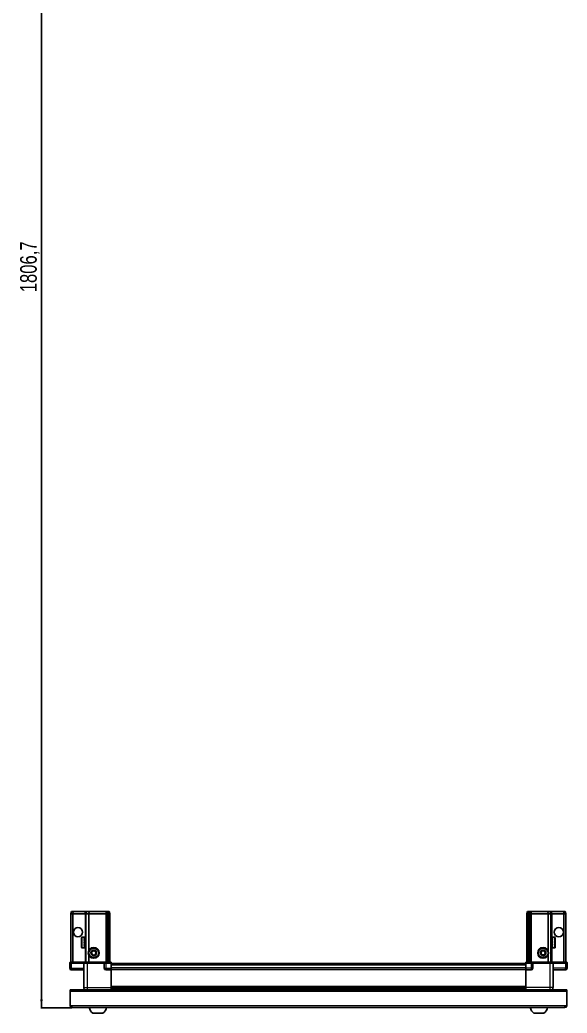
# Model space of a CAD drawing. Header units: millimetres. Extents: x 899 to 4301, y -616 to 1780.
# Drawn here: x 963 to 1623, y -616 to 582 of the extents above; entities that cross this region are included whole.
import ezdxf

# ---------------------------------------------------------------- set-up
doc = ezdxf.new("R2010")
doc.units = ezdxf.units.MM
doc.layers.add('FORMAT', color=7, linetype='Continuous')
doc.styles.add('SLDTEXTSTYLE0', font='TXT', dxfattribs={"width": 0.75})
doc.dimstyles.new('SLDDIMSTYLE0', dxfattribs={"dimtxt": 20, "dimasz": 10, "dimexe": 0, "dimexo": 0.0625, "dimgap": 5, "dimtad": 2, "dimdec": 1, "dimrnd": 1e-09, "dimzin": 12, "dimdsep": 46, "dimtxsty": 'SLDTEXTSTYLE0', "dimsah": 1, "dimcen": 0.09, "dimadec": 0, "dimazin": 3, "dimtfac": 1, "dimtofl": 0, "dimtmove": 0, "dimatfit": 3, "dimfxl": 0, "dimfrac": 2, "dimtolj": 1, "dimtzin": 12, "dimarcsym": 0})

# ---------------------------------------------------------------- blocks, each defined once
blk = doc.blocks.new('_D_8')
at = {"layer": 'FORMAT'}
for p, q in [((1108.5, 1197.1), (988.5, 1197.1)), ((989.5, 1197.1), (989.5, -609.6)), ((1026.1, -609.6), (988.5, -609.6))]:
    blk.add_line(p, q, dxfattribs=at)
for points in [[(989.5, 1197.1), (987.9, 1187.1), (991, 1187.1)], [(989.5, -609.6), (991, -599.6), (987.9, -599.6)]]:
    blk.add_solid(points, dxfattribs=at)
at = {"layer": 'FORMAT', "insert": (963.7, 253.2), "char_height": 20, "attachment_point": 1, "rotation": 90, "style": 'SLDTEXTSTYLE0'}
blk.add_mtext('1806,7', dxfattribs=at)

msp = doc.modelspace()

# ---------------------------------------------------------------- linework, layer by layer
at = {"color": 7, "linetype": 'Continuous', "lineweight": 25}
for p, q in [((1024.97, -496.55), (1025.77, -493.55)), ((1027.47, -496.55), (1024.97, -496.55)), ((1024.97, -496.55), (1024.97, -554.85)), ((1025.77, -493.55), (1027.63, -493.55)), ((1027.47, -496.55), (1027.63, -493.55)), ((1041.97, -496.55), (1027.47, -496.55)), ((1027.47, -496.55), (1027.47, -554.85)), ((1027.63, -493.55), (1041.97, -493.55)), ((1041.97, -493.55), (1043.77, -493.55)), ((1042.97, -496.55), (1041.97, -496.55)), ((1042.97, -496.55), (1043.77, -493.55)), ((1046.47, -496.55), (1042.97, -496.55)), ((1042.97, -496.55), (1042.97, -554.85)), ((1043.77, -493.55), (1046.8, -493.55)), ((1046.8, -493.55), (1046.47, -496.55)), ((1066.97, -496.55), (1046.47, -496.55)), ((1046.47, -496.55), (1046.47, -541.05)), ((1046.8, -493.55), (1066.97, -493.55)), ((1066.97, -493.55), (1068.77, -493.55)), ((1067.97, -496.55), (1066.97, -496.55)), ((1068.77, -493.55), (1067.97, -496.55)), ((1067.97, -496.55), (1067.97, -554.85)), ((1068.97, -496.55), (1067.97, -496.55)), ((1068.77, -493.55), (1069.51, -493.55)), ((1069.51, -493.55), (1068.97, -496.55)), ((1068.97, -496.55), (1068.97, -554.85)), ((1070.47, -496.55), (1068.97, -496.55)), ((1069.51, -493.55), (1070.02, -493.55)), ((1070.02, -493.55), (1071.17, -493.55)), ((1070.02, -493.55), (1070.47, -496.55)), ((1070.47, -496.55), (1070.47, -554.85)), ((1071.97, -496.55), (1070.47, -496.55)), ((1071.17, -493.55), (1071.97, -496.55)), ((1071.97, -496.55), (1071.97, -554.85)), ((1575.77, -493.55), (1574.97, -496.55)), ((1574.97, -496.55), (1576.47, -496.55)), ((1574.97, -496.55), (1574.97, -554.85)), ((1576.93, -493.55), (1575.77, -493.55)), ((1576.93, -493.55), (1576.47, -496.55)), ((1576.47, -496.55), (1577.97, -496.55)), ((1576.47, -496.55), (1576.47, -554.85)), ((1577.43, -493.55), (1576.93, -493.55)), ((1577.43, -493.55), (1577.97, -496.55)), ((1578.17, -493.55), (1577.43, -493.55)), ((1577.97, -496.55), (1578.97, -496.55)), ((1577.97, -496.55), (1577.97, -554.85)), ((1578.17, -493.55), (1578.97, -496.55)), ((1579.97, -493.55), (1578.17, -493.55)), ((1578.97, -496.55), (1578.97, -554.85)), ((1578.97, -496.55), (1579.97, -496.55)), ((1600.14, -493.55), (1579.97, -493.55)), ((1579.97, -496.55), (1600.47, -496.55)), ((1600.14, -493.55), (1600.47, -496.55)), ((1603.17, -493.55), (1600.14, -493.55)), ((1600.47, -496.55), (1600.47, -541.05)), ((1600.47, -496.55), (1603.97, -496.55)), ((1603.97, -496.55), (1603.17, -493.55)), ((1604.97, -493.55), (1603.17, -493.55)), ((1603.97, -496.55), (1603.97, -554.85)), ((1603.97, -496.55), (1604.97, -496.55)), ((1619.32, -493.55), (1604.97, -493.55)), ((1604.97, -496.55), (1619.47, -496.55)), ((1619.47, -496.55), (1619.32, -493.55)), ((1621.17, -493.55), (1619.32, -493.55)), ((1619.47, -496.55), (1621.97, -496.55)), ((1619.47, -496.55), (1619.47, -554.85)), ((1621.97, -496.55), (1621.17, -493.55)), ((1621.97, -496.55), (1621.97, -554.85)), ((1037.77, -536.75), (1037.77, -525.35)), ((1040.97, -524.55), (1038.57, -524.55)), ((1040.97, -524.55), (1040.97, -524.56)), ((1040.97, -524.56), (1041.47, -524.56)), ((1040.97, -524.75), (1041.47, -524.75)), ((1040.97, -524.75), (1040.97, -524.97)), ((1040.97, -524.97), (1041.47, -524.97)), ((1040.97, -525.54), (1041.47, -525.54)), ((1040.97, -525.54), (1040.97, -525.97)), ((1040.97, -525.97), (1041.47, -525.97)), ((1040.97, -526.88), (1041.47, -526.88)), ((1040.97, -526.88), (1040.97, -527.47)), ((1041.47, -524.75), (1041.47, -524.56)), ((1041.47, -524.97), (1041.47, -524.75)), ((1041.47, -525.54), (1041.47, -524.97)), ((1041.47, -525.97), (1041.47, -525.54)), ((1041.47, -526.88), (1041.47, -525.97)), ((1041.57, -526.65), (1041.47, -526.65)), ((1041.47, -527.47), (1041.47, -526.88)), ((1041.57, -535.45), (1041.57, -526.65)), ((1042.45, -527.74), (1041.97, -527.05)), ((1041.97, -535.05), (1041.97, -527.05)), ((1042.94, -527.05), (1042.45, -527.74)), ((1042.97, -527.05), (1042.94, -527.05)), ((1042.94, -535.05), (1042.94, -527.05)), ((1604, -527.05), (1603.97, -527.05)), ((1604.49, -527.74), (1604, -527.05)), ((1604, -527.05), (1604, -535.05)), ((1604.97, -527.05), (1604.49, -527.74)), ((1604.97, -527.05), (1604.97, -535.05)), ((1605.47, -526.65), (1605.37, -526.65)), ((1605.37, -526.65), (1605.37, -535.45)), ((1608.37, -524.55), (1605.47, -524.55)), ((1605.97, -524.55), (1605.47, -524.55)), ((1605.47, -524.55), (1605.47, -524.6)), ((1605.47, -524.6), (1605.47, -524.89)), ((1605.97, -524.6), (1605.47, -524.6)), ((1605.97, -524.89), (1605.47, -524.89)), ((1605.47, -524.89), (1605.47, -525.16)), ((1605.97, -525.16), (1605.47, -525.16)), ((1605.47, -525.16), (1605.47, -525.83)), ((1605.97, -525.83), (1605.47, -525.83)), ((1605.47, -525.83), (1605.47, -526.3)), ((1605.47, -526.3), (1605.47, -527.27)), ((1605.97, -526.3), (1605.47, -526.3)), ((1605.97, -524.6), (1605.97, -524.55)), ((1605.97, -525.16), (1605.97, -524.89)), ((1605.97, -526.3), (1605.97, -525.83)), ((1609.17, -525.35), (1609.17, -536.75)), ((1038.57, -537.55), (1040.97, -537.55)), ((1040.97, -527.47), (1041.47, -527.47)), ((1040.97, -528.62), (1041.47, -528.62)), ((1040.97, -528.62), (1040.97, -529.32)), ((1040.97, -529.32), (1041.47, -529.32)), ((1040.97, -530.6), (1041.47, -530.6)), ((1040.97, -530.6), (1040.97, -531.34)), ((1040.97, -530.75), (1041.47, -530.75)), ((1040.97, -531.25), (1041.47, -531.25)), ((1040.97, -531.34), (1041.47, -531.34)), ((1040.97, -532.63), (1041.47, -532.63)), ((1040.97, -532.63), (1040.97, -533.33)), ((1040.97, -533.33), (1041.47, -533.33)), ((1040.97, -534.5), (1041.47, -534.5)), ((1040.97, -534.5), (1040.97, -535.1)), ((1040.97, -535.1), (1041.47, -535.1)), ((1040.97, -536.03), (1041.47, -536.03)), ((1040.97, -536.03), (1040.97, -536.48)), ((1040.97, -536.48), (1041.47, -536.48)), ((1040.97, -537.08), (1041.47, -537.08)), ((1040.97, -537.08), (1040.97, -537.32)), ((1040.97, -537.32), (1041.47, -537.32)), ((1040.97, -537.54), (1041.47, -537.54)), ((1040.97, -537.54), (1040.97, -537.55)), ((1040.97, -537.55), (1041.47, -537.55)), ((1041.47, -528.62), (1041.47, -527.47)), ((1041.47, -529.32), (1041.47, -528.62)), ((1041.47, -530.6), (1041.47, -529.32)), ((1041.47, -530.75), (1041.47, -530.6)), ((1041.47, -531.34), (1041.47, -531.25)), ((1041.47, -532.63), (1041.47, -531.34)), ((1041.47, -533.33), (1041.47, -532.63)), ((1041.47, -534.5), (1041.47, -533.33)), ((1041.47, -535.1), (1041.47, -534.5)), ((1041.47, -536.03), (1041.47, -535.1)), ((1041.47, -535.45), (1041.57, -535.45)), ((1041.47, -536.48), (1041.47, -536.03)), ((1041.47, -537.08), (1041.47, -536.48)), ((1041.47, -537.32), (1041.47, -537.08)), ((1041.47, -537.54), (1041.47, -537.32)), ((1041.47, -537.55), (1041.47, -537.54)), ((1041.97, -535.05), (1042.45, -534.36)), ((1042.45, -534.36), (1042.45, -527.74)), ((1042.45, -534.36), (1042.94, -535.05)), ((1042.94, -535.05), (1042.97, -535.05)), ((1603.97, -535.05), (1604, -535.05)), ((1604, -535.05), (1604.49, -534.36)), ((1604.49, -527.74), (1604.49, -534.36)), ((1604.49, -534.36), (1604.97, -535.05)), ((1605.37, -535.45), (1605.47, -535.45)), ((1605.97, -527.27), (1605.47, -527.27)), ((1605.47, -527.27), (1605.47, -527.9)), ((1605.47, -527.9), (1605.47, -529.09)), ((1605.97, -527.9), (1605.47, -527.9)), ((1605.97, -529.09), (1605.47, -529.09)), ((1605.47, -529.09), (1605.47, -529.73)), ((1605.97, -529.73), (1605.47, -529.73)), ((1605.47, -529.81), (1605.47, -531.1)), ((1605.97, -529.81), (1605.47, -529.81)), ((1605.97, -531.1), (1605.47, -531.1)), ((1605.97, -531.59), (1605.47, -531.59)), ((1605.47, -531.59), (1605.47, -531.84)), ((1605.47, -531.84), (1605.47, -533.11)), ((1605.97, -531.84), (1605.47, -531.84)), ((1605.97, -533.11), (1605.47, -533.11)), ((1605.47, -533.11), (1605.47, -533.8)), ((1605.47, -533.8), (1605.47, -534.91)), ((1605.97, -533.8), (1605.47, -533.8)), ((1605.97, -534.91), (1605.47, -534.91)), ((1605.47, -534.91), (1605.47, -535.48)), ((1605.47, -535.48), (1605.47, -536.34)), ((1605.97, -535.48), (1605.47, -535.48)), ((1605.97, -536.34), (1605.47, -536.34)), ((1605.47, -536.34), (1605.47, -536.74)), ((1605.47, -536.74), (1605.47, -537.25)), ((1605.97, -536.74), (1605.47, -536.74)), ((1605.97, -537.25), (1605.47, -537.25)), ((1605.47, -537.25), (1605.47, -537.43)), ((1605.47, -537.43), (1605.47, -537.55)), ((1605.97, -537.43), (1605.47, -537.43)), ((1605.47, -537.55), (1608.37, -537.55)), ((1605.97, -527.9), (1605.97, -527.27)), ((1605.97, -529.81), (1605.97, -529.09)), ((1605.97, -531.84), (1605.97, -531.1)), ((1605.97, -533.8), (1605.97, -533.11)), ((1605.97, -535.48), (1605.97, -534.91)), ((1605.97, -536.74), (1605.97, -536.34)), ((1605.97, -537.43), (1605.97, -537.25)), ((1046.47, -546.05), (1046.47, -554.85)), ((1600.47, -546.05), (1600.47, -554.85)), ((1023.97, -554.85), (1023.47, -555.72)), ((1023.47, -556.05), (1023.47, -555.72)), ((1023.47, -556.05), (1025.47, -556.05)), ((1023.47, -556.05), (1023.47, -562.05)), ((1025.47, -554.85), (1023.97, -554.85)), ((1025.47, -554.85), (1040.27, -554.85)), ((1040.27, -556.05), (1025.47, -556.05)), ((1025.47, -556.05), (1040.27, -556.05)), ((1040.27, -554.85), (1040.47, -554.85)), ((1040.47, -556.05), (1040.27, -556.05)), ((1040.47, -556.05), (1040.47, -554.85)), ((1040.47, -554.85), (1044.47, -554.85)), ((1044.47, -556.05), (1040.47, -556.05)), ((1040.47, -556.05), (1040.47, -585.05)), ((1044.47, -554.85), (1064.77, -554.85)), ((1064.77, -556.05), (1044.47, -556.05)), ((1064.77, -554.85), (1064.97, -554.85)), ((1064.97, -556.05), (1064.77, -556.05)), ((1064.97, -556.05), (1064.97, -554.85)), ((1065.65, -554.85), (1064.97, -554.85)), ((1064.97, -556.05), (1066.97, -556.05)), ((1064.97, -556.05), (1064.97, -562.05)), ((1065.65, -554.85), (1073.47, -554.85)), ((1073.47, -555.72), (1066.97, -555.72)), ((1073.47, -556.05), (1066.97, -556.05)), ((1066.97, -556.05), (1073.47, -556.05)), ((1073.47, -554.85), (1073.47, -555.72)), ((1073.47, -555.72), (1073.47, -555.72)), ((1073.47, -556.05), (1073.47, -555.72)), ((1073.47, -556.05), (1073.47, -556.05)), ((1073.47, -556.05), (1073.47, -562.05)), ((1573.47, -556.2), (1073.47, -556.2)), ((1073.47, -562.05), (1073.47, -564.05)), ((1573.47, -555.72), (1573.47, -554.85)), ((1573.47, -554.85), (1581.29, -554.85)), ((1579.97, -555.72), (1573.47, -555.72)), ((1573.47, -556.05), (1573.47, -555.72)), ((1579.97, -556.05), (1573.47, -556.05)), ((1573.47, -556.05), (1573.47, -562.05)), ((1573.47, -562.05), (1573.47, -564.05)), ((1579.97, -556.05), (1581.97, -556.05)), ((1581.97, -556.05), (1579.97, -556.05)), ((1581.97, -554.85), (1581.29, -554.85)), ((1581.97, -556.05), (1581.97, -554.85)), ((1581.97, -554.85), (1582.17, -554.85)), ((1582.17, -556.05), (1581.97, -556.05)), ((1581.97, -556.05), (1581.97, -562.05)), ((1582.17, -554.85), (1602.47, -554.85)), ((1602.47, -556.05), (1582.17, -556.05)), ((1602.47, -554.85), (1606.47, -554.85)), ((1606.47, -556.05), (1602.47, -556.05)), ((1606.47, -556.05), (1606.47, -554.85)), ((1606.47, -554.85), (1606.67, -554.85)), ((1606.67, -556.05), (1606.47, -556.05)), ((1606.47, -556.05), (1606.47, -585.05)), ((1606.67, -554.85), (1621.47, -554.85)), ((1621.47, -556.05), (1606.67, -556.05)), ((1622.97, -554.85), (1621.47, -554.85)), ((1621.47, -556.05), (1623.47, -556.05)), ((1623.47, -555.72), (1622.97, -554.85)), ((1623.47, -555.72), (1622.97, -554.85)), ((1623.47, -556.05), (1623.47, -555.72)), ((1623.47, -556.05), (1623.47, -555.72)), ((1623.47, -556.05), (1623.47, -556.05)), ((1623.47, -556.05), (1623.47, -562.05)), ((1040.47, -564.05), (1025.47, -564.05)), ((1073.47, -564.05), (1066.97, -564.05)), ((1573.47, -563.4), (1073.47, -563.4)), ((1073.47, -585.05), (1073.47, -564.05)), ((1573.47, -564.05), (1579.97, -564.05)), ((1573.47, -585.05), (1573.47, -564.05)), ((1606.47, -564.05), (1621.47, -564.05)), ((1073.32, -588.05), (1073.32, -585.05)), ((1073.47, -586.08), (1573.47, -586.08)), ((1073.47, -586.11), (1573.47, -586.11)), ((1573.62, -588.05), (1573.62, -585.05)), ((1023.97, -588.05), (1622.97, -588.05)), ((1023.97, -590.15), (1023.97, -588.05)), ((1023.97, -607.45), (1023.97, -590.15)), ((1038.97, -587.95), (1026.07, -587.95)), ((1038.97, -587.95), (1038.97, -588.05)), ((1097.35, -587.9), (1073.47, -587.9)), ((1091.97, -588.05), (1091.97, -587.9)), ((1092.01, -588.05), (1092.01, -587.9)), ((1092.28, -588.05), (1092.28, -587.9)), ((1092.54, -588.05), (1092.54, -587.9)), ((1093.19, -588.05), (1093.19, -587.9)), ((1093.66, -588.05), (1093.66, -587.9)), ((1094.62, -588.05), (1094.62, -587.9)), ((1095.24, -588.05), (1095.24, -587.9)), ((1096.43, -588.05), (1096.43, -587.9)), ((1097.09, -588.05), (1097.09, -587.9)), ((1097.14, -588.05), (1097.14, -587.9)), ((1098.44, -587.9), (1097.35, -587.9)), ((1099.17, -587.9), (1098.44, -587.9)), ((1098.44, -588.05), (1098.44, -587.9)), ((1098.44, -587.9), (1098.44, -587.9)), ((1098.45, -588.05), (1098.45, -587.9)), ((1098.95, -588.05), (1098.95, -587.9)), ((1099.17, -588.05), (1099.17, -587.9)), ((1099.59, -587.9), (1099.17, -587.9)), ((1099.17, -587.9), (1099.17, -587.9)), ((1547.35, -587.9), (1099.59, -587.9)), ((1100.45, -588.05), (1100.45, -587.9)), ((1101.14, -588.05), (1101.14, -587.9)), ((1102.26, -588.05), (1102.26, -587.9)), ((1102.84, -588.05), (1102.84, -587.9)), ((1103.71, -588.05), (1103.71, -587.9)), ((1104.11, -588.05), (1104.11, -587.9)), ((1104.64, -588.05), (1104.64, -587.9)), ((1104.83, -588.05), (1104.83, -587.9)), ((1104.97, -588.05), (1104.97, -587.9)), ((1541.97, -588.05), (1541.97, -587.9)), ((1542.14, -588.05), (1542.14, -587.9)), ((1542.35, -588.05), (1542.35, -587.9)), ((1542.91, -588.05), (1542.91, -587.9)), ((1543.33, -588.05), (1543.33, -587.9)), ((1544.23, -588.05), (1544.23, -587.9)), ((1544.82, -588.05), (1544.82, -587.9)), ((1545.96, -588.05), (1545.96, -587.9)), ((1546.66, -588.05), (1546.66, -587.9)), ((1547.93, -587.9), (1547.35, -587.9)), ((1547.93, -588.05), (1547.93, -587.9)), ((1547.94, -587.9), (1547.93, -587.9)), ((1548.67, -587.9), (1547.94, -587.9)), ((1548.11, -588.05), (1548.11, -587.9)), ((1548.61, -588.05), (1548.61, -587.9)), ((1548.67, -588.05), (1548.67, -587.9)), ((1549.59, -587.9), (1548.67, -587.9)), ((1548.67, -587.9), (1548.67, -587.9)), ((1573.47, -587.9), (1549.59, -587.9)), ((1549.96, -588.05), (1549.96, -587.9)), ((1550.67, -588.05), (1550.67, -587.9)), ((1551.84, -588.05), (1551.84, -587.9)), ((1552.45, -588.05), (1552.45, -587.9)), ((1553.4, -588.05), (1553.4, -587.9)), ((1553.85, -588.05), (1553.85, -587.9)), ((1554.47, -588.05), (1554.47, -587.9)), ((1554.71, -588.05), (1554.71, -587.9)), ((1554.95, -588.05), (1554.95, -587.9)), ((1554.97, -588.05), (1554.97, -587.9)), ((1607.97, -587.95), (1607.97, -588.05)), ((1607.97, -587.95), (1620.87, -587.95)), ((1622.97, -588.05), (1622.97, -590.15)), ((1622.97, -590.15), (1622.97, -607.45)), ((1026.07, -607.45), (1023.97, -607.45)), ((1026.07, -607.45), (1026.07, -609.55)), ((1620.87, -609.55), (1026.07, -609.55)), ((1622.97, -607.45), (1620.87, -607.45)), ((1620.87, -609.55), (1620.87, -607.45)), ((1051.47, -616.15), (1063.47, -616.15)), ((1583.47, -616.15), (1595.47, -616.15))]:
    msp.add_line(p, q, dxfattribs=at)
at = {"color": 8, "linetype": 'Continuous', "lineweight": 18}
for p, q in [((1041.97, -496.55), (1041.97, -493.55)), ((1041.97, -496.55), (1041.97, -527.05)), ((1066.97, -493.55), (1066.97, -496.55)), ((1066.97, -496.55), (1066.97, -554.85)), ((1579.97, -493.55), (1579.97, -496.55)), ((1579.97, -496.55), (1579.97, -554.85)), ((1604.97, -496.55), (1604.97, -493.55)), ((1604.97, -496.55), (1604.97, -527.05)), ((1038.57, -537.55), (1038.57, -524.55)), ((1608.37, -524.55), (1608.37, -537.55)), ((1041.97, -535.05), (1041.97, -554.85)), ((1604.97, -535.05), (1604.97, -554.85)), ((1023.47, -562.05), (1025.47, -562.05)), ((1025.47, -556.05), (1025.47, -554.85)), ((1025.47, -556.05), (1025.47, -562.05)), ((1025.47, -562.05), (1040.47, -562.05)), ((1025.47, -564.05), (1025.47, -562.05)), ((1040.27, -556.05), (1040.27, -554.85)), ((1044.47, -556.05), (1044.47, -554.85)), ((1044.47, -556.05), (1044.47, -585.05)), ((1064.77, -556.05), (1064.77, -554.85)), ((1064.97, -562.05), (1066.97, -562.05)), ((1066.97, -556.05), (1066.97, -555.72)), ((1066.97, -556.05), (1066.97, -562.05)), ((1066.97, -562.05), (1073.47, -562.05)), ((1066.97, -562.05), (1066.97, -564.05)), ((1073.47, -556.05), (1073.47, -555.72)), ((1573.47, -558.2), (1073.47, -558.2)), ((1573.47, -561.4), (1073.47, -561.4)), ((1579.97, -562.05), (1573.47, -562.05)), ((1579.97, -556.05), (1579.97, -555.72)), ((1579.97, -556.05), (1579.97, -562.05)), ((1579.97, -562.05), (1579.97, -564.05)), ((1581.97, -562.05), (1579.97, -562.05)), ((1582.17, -554.85), (1582.17, -556.05)), ((1602.47, -556.05), (1602.47, -554.85)), ((1602.47, -556.05), (1602.47, -585.05)), ((1621.47, -562.05), (1606.47, -562.05)), ((1606.67, -554.85), (1606.67, -556.05)), ((1621.47, -556.05), (1621.47, -554.85)), ((1621.47, -556.05), (1621.47, -562.05)), ((1623.47, -562.05), (1621.47, -562.05)), ((1621.47, -564.05), (1621.47, -562.05)), ((1573.47, -564.05), (1073.47, -564.05)), ((1044.47, -585.05), (1073.47, -585.05)), ((1073.47, -583.46), (1573.47, -583.46)), ((1573.47, -584.87), (1073.47, -584.87)), ((1602.47, -585.05), (1573.47, -585.05)), ((1622.97, -590.15), (1023.97, -590.15)), ((1026.07, -588.05), (1026.07, -587.95)), ((1073.47, -587.32), (1573.47, -587.32)), ((1620.87, -588.05), (1620.87, -587.95)), ((1620.87, -607.45), (1026.07, -607.45))]:
    msp.add_line(p, q, dxfattribs=at)
at = {"color": 7, "linetype": 'Continuous', "lineweight": 25, "flags": 128}
for points in [[(1026.07, -587.95), (1025.66, -587.99), (1025.43, -588.05)], [(1621.51, -588.05), (1621.28, -587.99), (1620.87, -587.95)]]:
    msp.add_lwpolyline(points, dxfattribs=at)
at = {"color": 7, "linetype": 'Continuous', "lineweight": 25}
for centre, radius in [((1033.47, -518.55), 5.5), ((1613.47, -518.55), 5.5), ((1052.47, -543.55), 6.5), ((1594.47, -543.55), 6.5), ((1052.47, -543.55), 3.46), ((1594.47, -543.55), 3.46)]:
    msp.add_circle(centre, radius, dxfattribs=at)
at = {"color": 8, "linetype": 'Continuous', "lineweight": 18}
for centre in [(1052.47, -543.55), (1594.47, -543.55)]:
    msp.add_circle(centre, 5.7, dxfattribs=at)
at = {"color": 7, "linetype": 'Continuous', "lineweight": 25}
for centre, radius, start, end in [((1038.57, -525.35), 0.8, 90, 180), ((1041.97, -526.65), 0.4, 180, 270), ((1604.97, -526.65), 0.4, 270, 0), ((1608.37, -525.35), 0.8, 360, 90), ((1038.57, -536.75), 0.8, 180, 270), ((1041.97, -535.45), 0.4, 90, 180), ((1604.97, -535.45), 0.4, 360, 90), ((1608.37, -536.75), 0.8, 270, 0), ((1052.47, -543.55), 2.5, 147.37605, 207.37605), ((1052.47, -543.55), 2.5, 207.37605, 267.37605), ((1052.47, -543.55), 2.5, 87.37605, 147.37605), ((1052.47, -543.55), 2.5, 267.37605, 327.37605), ((1052.47, -543.55), 2.5, 27.37605, 87.37605), ((1052.47, -543.55), 2.5, 327.37605, 27.37605), ((1594.47, -543.55), 2.5, 134.67671, 194.67671), ((1594.47, -543.55), 2.5, 194.67671, 254.67671), ((1594.47, -543.55), 2.5, 74.67671, 134.67671), ((1594.47, -543.55), 2.5, 254.67671, 314.67671), ((1594.47, -543.55), 2.5, 14.67671, 74.67671), ((1594.47, -543.55), 2.5, 314.67671, 14.67671), ((1025.47, -562.05), 2, 180, 270), ((1066.97, -562.05), 2, 180, 270), ((1579.97, -562.05), 2, 270, 0), ((1621.47, -562.05), 2, 270, 0), ((1026.07, -607.45), 2.1, 180, 270), ((1026.07, -607.45), 0.6, 180, 270), ((1058.5, -606.53), 11.91, 194.70035, 233.8734), ((1056.45, -606.53), 11.91, 306.1266, 345.29965), ((1590.5, -606.53), 11.91, 194.70035, 233.8734), ((1588.45, -606.53), 11.91, 306.1266, 345.29965), ((1620.87, -607.45), 2.1, 270, 0), ((1620.87, -607.45), 0.6, 270, 0)]:
    msp.add_arc(centre, radius, start, end, dxfattribs=at)
for centre, start_param, end_param in [((1066.97, -552.26), 2.4188584, 3.1415927), ((1579.97, -552.26), 3.1415927, 3.8643269)]:
    msp.add_ellipse(centre, major_axis=(0, 3.46), ratio=0.5773503, start_param=start_param, end_param=end_param, dxfattribs=at)
for points, knots in [([(1049.59, -543.42), (1049.86, -542.99), (1050.39, -542.18), (1050.9, -541.37), (1051.14, -540.99)], [0, 0, 0, 0, 0.5346859, 1, 1, 1, 1]), ([(1050.91, -545.99), (1050.86, -545.87), (1050.58, -545.34), (1050.12, -544.46), (1049.75, -543.73), (1049.59, -543.42)], [0, 0, 0, 0, 0.1331247, 0.6370994, 1, 1, 1, 1]), ([(1053.8, -546.12), (1053.28, -546.09), (1052.32, -546.05), (1051.36, -546.01), (1050.91, -545.99)], [0, 0, 0, 0, 0.5346859, 1, 1, 1, 1]), ([(1051.14, -540.99), (1051.66, -541.01), (1052.62, -541.06), (1053.58, -541.1), (1054.03, -541.12)], [0, 0, 0, 0, 0.5346859, 1, 1, 1, 1]), ([(1055.35, -543.69), (1055.08, -544.12), (1054.56, -544.93), (1054.04, -545.74), (1053.8, -546.12)], [0, 0, 0, 0, 0.5346859, 1, 1, 1, 1]), ([(1054.03, -541.12), (1054.19, -541.43), (1054.56, -542.16), (1055.02, -543.04), (1055.3, -543.58), (1055.35, -543.69)], [0, 0, 0, 0, 0.3629006, 0.8668753, 1, 1, 1, 1]), ([(1591.69, -542.79), (1592.05, -542.43), (1592.74, -541.75), (1593.42, -541.08), (1593.74, -540.76)], [0, 0, 0, 0, 0.5346859, 1, 1, 1, 1]), ([(1592.42, -545.58), (1592.33, -545.25), (1592.12, -544.45), (1591.87, -543.49), (1591.72, -542.91), (1591.69, -542.79)], [0, 0, 0, 0, 0.36290056, 0.86687533, 1, 1, 1, 1]), ([(1595.2, -546.35), (1594.7, -546.21), (1593.77, -545.96), (1592.85, -545.7), (1592.42, -545.58)], [0, 0, 0, 0, 0.53468586, 1, 1, 1, 1]), ([(1593.74, -540.76), (1594.24, -540.9), (1595.17, -541.15), (1596.09, -541.41), (1596.52, -541.52)], [0, 0, 0, 0, 0.5346859, 1, 1, 1, 1]), ([(1597.25, -544.32), (1596.89, -544.68), (1596.2, -545.36), (1595.52, -546.03), (1595.2, -546.35)], [0, 0, 0, 0, 0.5346859, 1, 1, 1, 1]), ([(1596.52, -541.52), (1596.56, -541.65), (1596.71, -542.22), (1596.96, -543.19), (1597.17, -543.98), (1597.25, -544.32)], [0, 0, 0, 0, 0.1331247, 0.6370994, 1, 1, 1, 1]), ([(1040.47, -585.05), (1040.52, -585.49), (1040.59, -586.17), (1041.02, -586.99), (1041.48, -587.54), (1041.88, -587.9), (1042.15, -588.03), (1042.19, -588.05)], [0, 0, 0, 0, 0.3630185, 0.5584377, 0.7580039, 0.9575702, 1, 1, 1, 1]), ([(1073.47, -585.05), (1073.47, -585.45), (1073.47, -586.24), (1073.47, -587.26), (1073.47, -587.89), (1073.47, -588.04), (1073.47, -588.05)], [0, 0, 0, 0, 0.32552014, 0.65104028, 0.97656042, 1, 1, 1, 1]), ([(1573.47, -585.05), (1573.47, -585.45), (1573.47, -586.24), (1573.47, -587.26), (1573.47, -587.89), (1573.47, -588.04), (1573.47, -588.05)], [0, 0, 0, 0, 0.3255201, 0.6510403, 0.9765604, 1, 1, 1, 1]), ([(1606.47, -585.05), (1606.42, -585.49), (1606.35, -586.17), (1605.92, -586.99), (1605.46, -587.54), (1605.06, -587.9), (1604.8, -588.03), (1604.75, -588.05)], [0, 0, 0, 0, 0.36301846, 0.55843766, 0.75800394, 0.95757021, 1, 1, 1, 1])]:
    msp.add_open_spline(points, degree=3, knots=knots, dxfattribs=at)
at = {"color": 8, "linetype": 'Continuous', "lineweight": 18}
for points in [[(1040.47, -585.05), (1040.53, -585.05), (1040.65, -585.05), (1041.58, -585.05), (1042.9, -585.05), (1043.95, -585.05), (1044.47, -585.05)], [(1606.47, -585.05), (1606.41, -585.05), (1606.29, -585.05), (1605.37, -585.05), (1604.04, -585.05), (1602.99, -585.05), (1602.47, -585.05)]]:
    msp.add_open_spline(points, degree=3, dxfattribs=at)
for points in [[(1044.47, -585.05), (1044.47, -585.49), (1044.47, -586.17), (1044.47, -586.99), (1044.47, -587.54), (1044.47, -587.9), (1044.47, -588.03), (1044.47, -588.05)], [(1602.47, -585.05), (1602.47, -585.49), (1602.47, -586.17), (1602.47, -586.99), (1602.47, -587.54), (1602.47, -587.9), (1602.47, -588.03), (1602.47, -588.05)]]:
    msp.add_open_spline(points, degree=3, knots=[0, 0, 0, 0, 0.3630185, 0.5584377, 0.7580039, 0.9575702, 1, 1, 1, 1], dxfattribs=at)

# ---------------------------------------------------------------- dimensions: what is measured, and where the dimension line sits
at = {"layer": 'FORMAT'}
dim = msp.add_linear_dim(base=(989.47, -609.55), p1=(1108.47, 1197.15), p2=(1026.07, -609.55), angle=90, dimstyle='SLDDIMSTYLE0', dxfattribs=at)
dim.commit()
dim.dimension.update_dxf_attribs({"geometry": '_D_8', "text_midpoint": (989.47, 293.8), "dimtype": 160})

doc.saveas('drawing.dxf')
